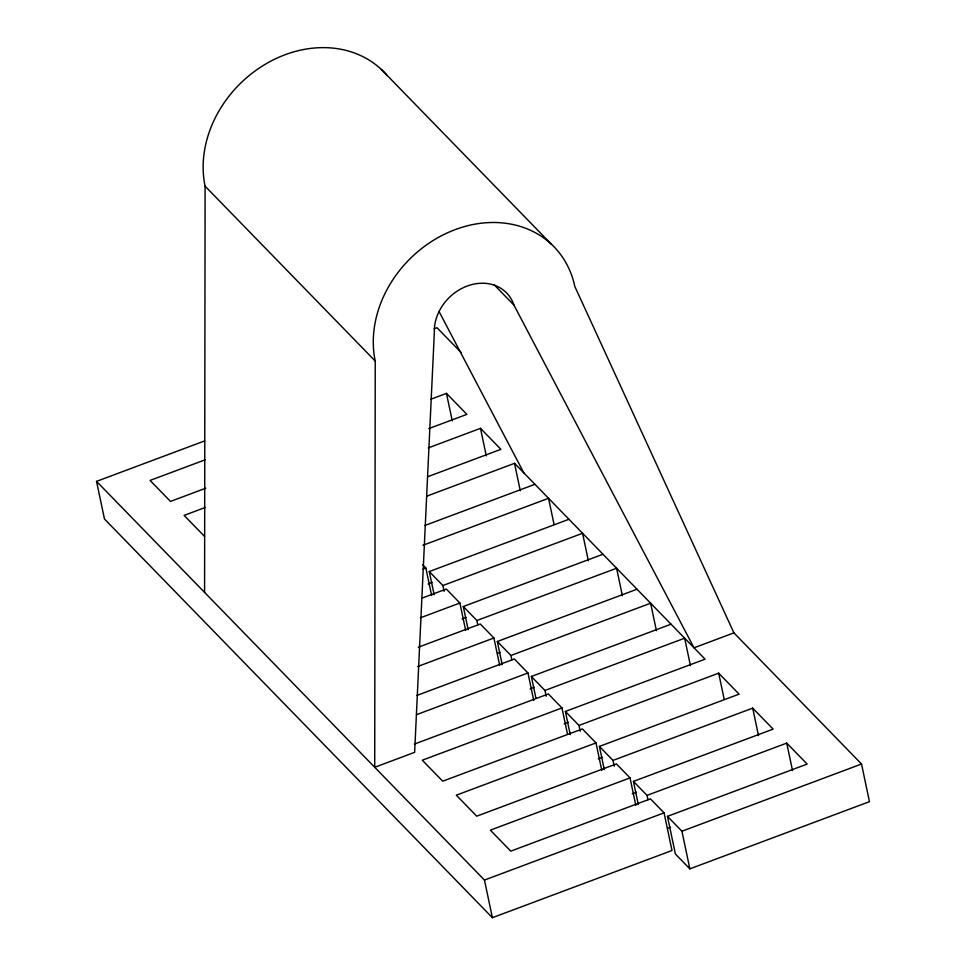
<?xml version="1.0" encoding="UTF-8"?>
<svg xmlns="http://www.w3.org/2000/svg" width="966" height="966" viewBox="0 0 966 966"><rect width="100%" height="100%" fill="white"/><g stroke="black" fill="none" stroke-linecap="round" stroke-linejoin="round"><path stroke-width="1.45" d="M204.587 592.412L205.094 186.184A110.269 91.855 -44.2 0 1 263.658 65.229A110.269 91.855 -44.2 0 1 386.581 74.853M733.918 632.875L574.782 286.383A110.269 91.855 -44.2 0 0 455.179 229.618A110.269 91.855 -44.2 0 0 375.231 361.043L374.723 767.27L414.631 752.345L434.338 332.413A44.11 36.744 -44.2 0 1 468.281 285.646A44.11 36.744 -44.2 0 1 513.924 305.075L694.011 647.812L733.918 632.875L861.527 764.021L869.46 801.659L689.857 868.857L675.391 853.992L667.458 816.355L807.153 764.094L786.735 743.108L647.039 795.38L633.43 781.385L773.126 729.125L752.707 708.138L613.012 760.399L599.403 746.416L739.099 694.143L718.68 673.169L578.984 725.43L565.376 711.447L705.071 659.174L514.516 463.33L427.032 496.053M434.229 328.778L437.03 327.74L461.12 352.493M635.821 805.39L630.025 777.896L490.342 830.156L510.76 851.143L650.444 798.87L664.065 812.865L671.986 850.503L492.394 917.7L104.473 519.008L96.54 481.37L204.587 440.943M205.094 459.84L150.068 480.428L170.487 501.414L205.758 488.216M430.933 399.187L446.461 393.379L466.88 414.366L428.783 428.614M205.263 507.476L184.095 515.397L204.514 536.384M428.276 447.886L480.488 428.349L500.907 449.335L427.527 476.793M424.871 525.492L534.935 484.304M422.963 545.283L548.543 498.299L554.037 524.357M423.048 569.107L425.861 568.056L431.657 595.551M434.145 594.706L429.266 571.546L568.962 519.285M428.071 583.983L432.309 582.389M429.266 571.546L442.875 585.541L582.57 533.268L588.366 560.775M422.299 598.014L446.28 589.031L459.888 603.025L465.684 630.532M420.391 617.805L459.888 603.025M468.172 629.687L463.294 606.527L602.989 554.255M462.098 618.952L466.337 617.371M463.294 606.527L476.902 620.51L616.598 568.25L622.394 595.744M418.23 647.244L480.307 624.012L493.916 637.995L499.712 665.502M417.723 666.504L493.916 637.995M502.199 664.656L497.321 641.496L637.017 589.224M497.538 653.39L500.364 652.34M497.321 641.496L510.929 655.479L650.625 603.219L656.421 630.726M416.974 695.411L514.335 658.981L527.943 672.976L533.739 700.471M416.479 714.683L527.943 672.976M535.925 698.177L531.348 676.466L671.044 624.205M530.153 688.903L534.391 687.309M531.348 676.466L544.957 690.461L684.653 638.188L690.448 665.695M414.317 744.11L548.362 693.95L561.971 707.945L567.465 734.003M561.971 707.945L422.287 760.206L442.706 781.192L582.389 728.932L595.998 742.914L601.794 770.421M564.18 723.872L568.419 722.29M595.998 742.914L456.314 795.187L476.733 816.173L616.417 763.901L630.025 777.896M598.208 758.841L602.446 757.259M632.235 793.81L636.473 792.229M96.54 481.37L484.461 880.062L664.065 812.865M667.675 828.26L670.501 827.21M667.458 816.355L681.924 831.219L861.527 764.021M381.365 69.467L551.501 244.338M493.964 284.559L513.924 305.075M205.094 186.184L375.231 361.043M422.722 564.82L425.861 568.056M439.083 311.571L523.874 472.942M786.735 743.108L792.531 770.614M752.707 708.138L758.503 735.645M718.68 673.169L724.174 699.215M681.924 831.219L689.857 868.857M647.039 795.38L647.957 799.715M633.43 781.385L638.309 804.545M613.012 760.399L614.243 766.195M599.403 746.416L604.281 769.576M578.984 725.43L580.216 731.226M514.516 463.33L520.312 490.825M565.376 711.447L570.254 734.607M544.957 690.461L546.188 696.245M480.488 428.349L486.284 455.855M510.929 655.479L511.847 659.826M446.461 393.379L452.257 420.886M476.902 620.51L477.82 624.857M442.875 585.541L444.106 591.325M484.461 880.062L492.394 917.7"/></g></svg>
